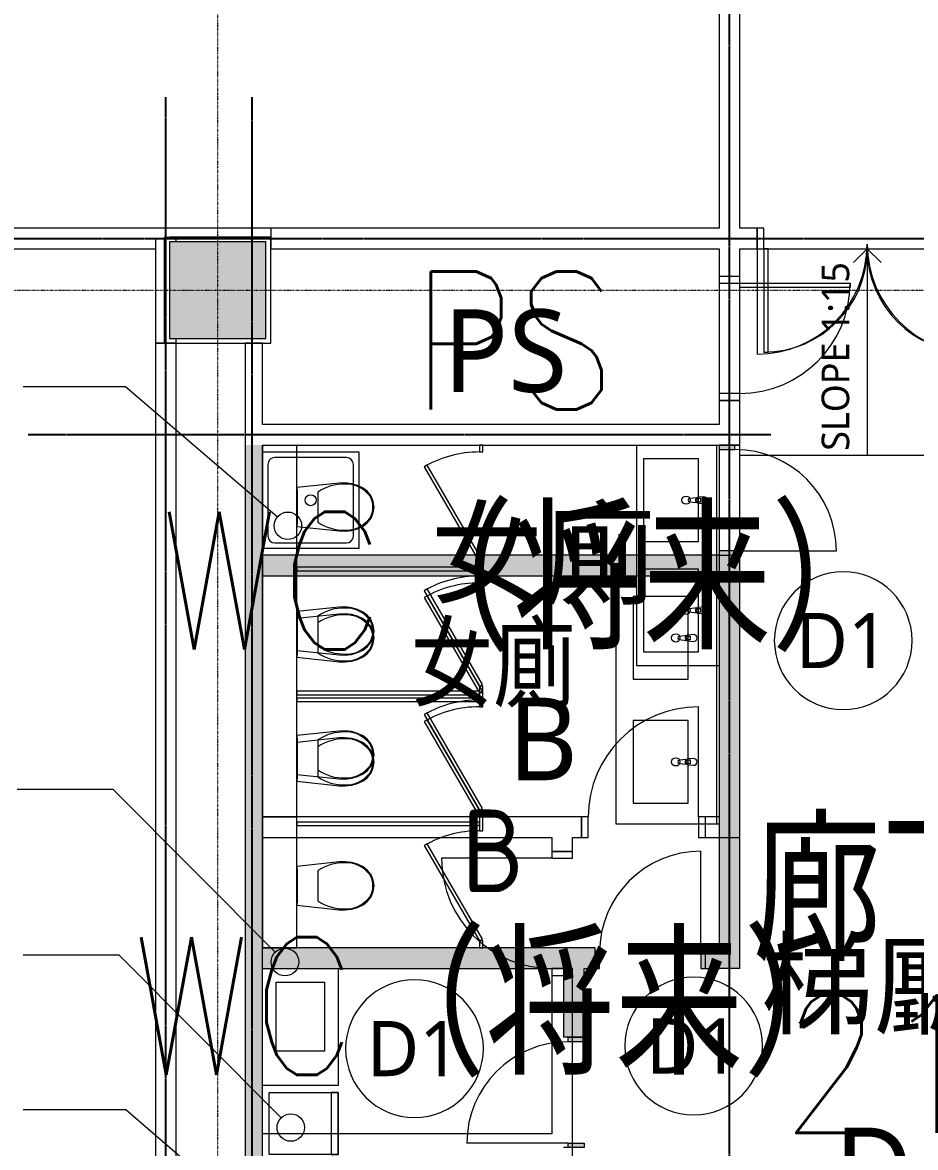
# Model space of a CAD drawing. Extents: x -32000 to 290600, y -29000 to 131250.
# Drawn here: x 242184 to 248665, y 68775 to 76943 of the extents above; entities that cross this region are included whole.
import ezdxf
from ezdxf.enums import TextEntityAlignment as Align

# ---------------------------------------------------------------- set-up
doc = ezdxf.new("R2010")
doc.units = 0
doc.header["$LTSCALE"] = 10
for name, pattern in [('H12PL2$0$JJP_三點線', [0.9, 0.3, -0.15, 0, -0.15, 0, -0.15, 0, -0.15]), ('XFM7P20ICA$0$CENTERK3', [2.749, 2.5, -0.083, 0.083, -0.083]), ('XFM7P20ICA$0$H12PL2$0$JJP_三點線', [0.9, 0.3, -0.15, 0, -0.15, 0, -0.15, 0, -0.15])]:
    doc.linetypes.add(name, pattern=pattern)
for name, color, linetype in [('H12PL2$0$A-OBJE-TOIL.3D', 252, 'Continuous'), ('H12PL2$0$A-WALL-EX', 252, 'Continuous'), ('H12PL2$0$A-WALL-IN', 252, 'Continuous'), ('H12PL2$0$A-ZONE', 252, 'Continuous'), ('H12PL2$0$Door', 252, 'Continuous'), ('H12PL2$0$S-COL', 252, 'Continuous'), ('H12PL2$0$S-GRID', 252, 'Continuous'), ('XFM7P20ICA$0$H12PL2$0$A-OBJE-2D', 252, 'Continuous'), ('XFM7P20ICA$0$H12PL2$0$A-OBJE-TOIL.3D', 252, 'Continuous'), ('XFM7P20ICA$0$H12PL2$0$A-TEXT-修改說明', 252, 'Continuous'), ('XFM7P20ICA$0$H12PL2$0$A-WALL-EX', 252, 'Continuous'), ('XFM7P20ICA$0$H12PL2$0$A-WALL-IN', 252, 'Continuous'), ('XFM7P20ICA$0$H12PL2$0$A-ZONE', 252, 'Continuous'), ('XFM7P20ICA$0$H12PL2$0$D label', 252, 'Continuous'), ('XFM7P20ICA$0$H12PL2$0$Door', 252, 'Continuous'), ('XFM7P20ICA$0$H12PL2$0$Hattch', 252, 'Continuous'), ('XFM7P20ICA$0$H12PL2$0$S-COL', 252, 'Continuous'), ('XFM7P20ICA$0$H12PL2$0$S-GRID', 252, 'Continuous'), ('XFM7P20ICA$0$K-SIN', 252, 'XFM7P20ICA$0$CENTERK3'), ('XFM7P20ICA$0$TEXT2', 252, 'Continuous')]:
    doc.layers.add(name, color=color, linetype=linetype)
doc.styles.add('H12PL2$0$Standard', font='', dxfattribs={"width": 0.8})
doc.styles.add('XFM7P20ICA$0$H12PL2$0$Standard', font='isocp.shx', dxfattribs={"bigfont": 'chineset.shx'})
doc.styles.add('XFM7P20ICA$0$TEXT', font='romans.shx', dxfattribs={"width": 0.85, "bigfont": 'BIGFONT.shx'})
doc.styles.get('H12PL2$0$Standard').set_extended_font_data('Microsoft JhengHei')

# ---------------------------------------------------------------- blocks, each defined once
blk = doc.blocks.new('H12PL2')
at = {"layer": 'H12PL2$0$A-OBJE-TOIL.3D', "lineweight": 0}
for p, q in [((246640, 73875), (246640, 72275)), ((246640, 73875), (247240, 73875)), ((247220, 73875), (247220, 72275)), ((247240, 73875), (247240, 72275)), ((246690, 73775), (246690, 73175)), ((247090, 73775), (246690, 73775)), ((247090, 73175), (247090, 73775)), ((244326.41, 73533.94), (244326.41, 73425)), ((247090.22, 73488.6), (247105.09, 73488.6)), ((247105.09, 73461.4), (247090.22, 73461.4)), ((247105.09, 73488.6), (247105.09, 73461.4)), ((244326.41, 73425), (244326.41, 73316.06)), ((246690, 73175), (247090, 73175)), ((245525, 73025), (245500, 73025)), ((245500, 73025), (245500, 72975)), ((245500, 72975), (245500, 72925)), ((245525, 72975), (245525, 73025)), ((245525, 72925), (245525, 72975)), ((246690, 72975), (246690, 72375)), ((247090, 72975), (246690, 72975)), ((247090, 72375), (247090, 72975)), ((245500, 72925), (245525, 72925)), ((244326.41, 72633.94), (244326.41, 72525)), ((247090.22, 72688.6), (247105.09, 72688.6)), ((247105.09, 72661.4), (247090.22, 72661.4)), ((247105.09, 72688.6), (247105.09, 72661.4)), ((244326.41, 72525), (244326.41, 72416.06)), ((246690, 72375), (247090, 72375)), ((246640, 72275), (247240, 72275)), ((245525, 72125), (245500, 72125)), ((245500, 72125), (245500, 72075)), ((245500, 72075), (245500, 72025)), ((245525, 72075), (245525, 72125)), ((245525, 72025), (245525, 72075)), ((245500, 72025), (245525, 72025)), ((244326.41, 71733.94), (244326.41, 71625)), ((244326.41, 71625), (244326.41, 71516.06))]:
    blk.add_line(p, q, dxfattribs=at)
at = {"layer": 'H12PL2$0$A-OBJE-TOIL.3D', "lineweight": 0, "flags": 128}
for points in [[(243925, 73875), (243925, 71175)], [(243925, 73875), (244175, 73875)], [(244175, 71175), (244175, 73875)], [(243925, 71175), (244175, 71175)]]:
    blk.add_lwpolyline(points, dxfattribs=at)
for points in [[(245525, 73875), (245500, 73875), (245500, 73825), (245525, 73825)], [(245521.65, 73037.5), (245121.65, 73730.32), (245100, 73717.82), (245500, 73025)], [(244571.75, 73255.58), (244615.28, 73267.98), (244656.35, 73287), (244688.89, 73312.6), (244713.85, 73345.64), (244729.56, 73383.95), (244735, 73425), (244729.56, 73466.05), (244713.85, 73504.36), (244688.89, 73537.4), (244656.35, 73563), (244615.28, 73582.02), (244571.75, 73594.42), (244526.82, 73599.91), (244481.59, 73598.35), (244175, 73565.97), (244175, 73284.03), (244481.59, 73251.65), (244526.82, 73250.09)], [(244175, 73548), (244175, 73302), (244180, 73302), (244180, 73548)], [(244175, 72987.5), (244175, 72962.5), (245500, 72962.5), (245500, 72987.5)], [(245521.65, 72137.5), (245121.65, 72830.32), (245100, 72817.82), (245500, 72125)], [(244571.75, 72355.58), (244615.28, 72367.98), (244656.35, 72387), (244688.89, 72412.6), (244713.85, 72445.64), (244729.56, 72483.95), (244735, 72525), (244729.56, 72566.05), (244713.85, 72604.36), (244688.89, 72637.4), (244656.35, 72663), (244615.28, 72682.02), (244571.75, 72694.42), (244526.82, 72699.91), (244481.59, 72698.35), (244175, 72665.97), (244175, 72384.03), (244481.59, 72351.65), (244526.82, 72350.09)], [(244175, 72648), (244175, 72402), (244180, 72402), (244180, 72648)], [(244175, 72087.5), (244175, 72062.5), (245500, 72062.5), (245500, 72087.5)], [(245521.65, 71237.5), (245121.65, 71930.32), (245100, 71917.82), (245500, 71225)], [(244571.75, 71455.58), (244615.28, 71467.98), (244656.35, 71487), (244688.89, 71512.6), (244713.85, 71545.64), (244729.56, 71583.95), (244735, 71625), (244729.56, 71666.05), (244713.85, 71704.36), (244688.89, 71737.4), (244656.35, 71763), (244615.28, 71782.02), (244571.75, 71794.42), (244526.82, 71799.91), (244481.59, 71798.35), (244175, 71765.97), (244175, 71484.03), (244481.59, 71451.65), (244526.82, 71450.09)], [(244175, 71748), (244175, 71502), (244180, 71502), (244180, 71748)], [(245525, 71225), (245500, 71225), (245500, 71175), (245525, 71175)]]:
    blk.add_lwpolyline(points, close=True, dxfattribs=at)
for points in [[(247130, 73500), (247088.05, 73496, 0.1210196), (247078.53, 73492.73), (247025.6, 73486.1, 0.8825663), (247025.6, 73463.9), (247078.53, 73457.27, 0.1210196), (247088.05, 73454), (247130, 73450, 1)], [(247130, 72700), (247088.05, 72696, 0.1210196), (247078.53, 72692.73), (247025.6, 72686.1, 0.8825663), (247025.6, 72663.9), (247078.53, 72657.27, 0.1210196), (247088.05, 72654), (247130, 72650, 1)]]:
    blk.add_lwpolyline(points, format="xyb", close=True, dxfattribs=at)
at = {"layer": 'H12PL2$0$A-OBJE-TOIL.3D', "lineweight": 0}
for centre in [(247000.41, 73475), (247000.41, 72675)]:
    blk.add_circle(centre, 30, dxfattribs=at)
for centre, radius, start, end in [((245500, 73025), 800, 90, 120), ((247089.95, 73475), 21.09, 122.771025, 237.228975), ((247090.22, 73475), 13.6, 90, 270), ((245500, 72125), 800, 90, 120), ((247089.95, 72675), 21.09, 122.771025, 237.228975), ((247090.22, 72675), 13.6, 90, 270), ((245500, 71225), 800, 90, 120)]:
    blk.add_arc(centre, radius, start, end, dxfattribs=at)
for centre, major_axis, start_param, end_param in [((244514.44, 73166.9), (0, 425.25), 6.2595672, 6.8125877), ((244535.77, 73335.54), (0, 256.9), 5.4383242, 6.3389127), ((244606.16, 73424.19), (0, 138.52), 4.7182498, 5.3448936), ((244606.16, 73425.81), (0, 138.52), 4.0798845, 4.7065282), ((244514.44, 73683.1), (0, 425.25), 2.6121879, 3.1652085), ((244535.77, 73514.46), (0, 256.9), 3.0858614, 3.98645), ((244514.44, 72266.9), (0, 425.25), 6.2595672, 6.8125877), ((244535.77, 72435.54), (0, 256.9), 5.4383242, 6.3389127), ((244606.16, 72524.19), (0, 138.52), 4.7182498, 5.3448936), ((244606.16, 72525.81), (0, 138.52), 4.0798845, 4.7065282), ((244514.44, 72783.1), (0, 425.25), 2.6121879, 3.1652085), ((244535.77, 72614.46), (0, 256.9), 3.0858614, 3.98645), ((244514.44, 71366.9), (0, 425.25), 6.2595672, 6.8125877), ((244535.77, 71535.54), (0, 256.9), 5.4383242, 6.3389127), ((244606.16, 71624.19), (0, 138.52), 4.7182498, 5.3448936), ((244606.16, 71625.81), (0, 138.52), 4.0798845, 4.7065282), ((244514.44, 71883.1), (0, 425.25), 2.6121879, 3.1652085), ((244535.77, 71714.46), (0, 256.9), 3.0858614, 3.98645)]:
    blk.add_ellipse(centre, major_axis=major_axis, ratio=0.8755459, start_param=start_param, end_param=end_param, dxfattribs=at)
at = {"layer": 'H12PL2$0$A-WALL-EX', "lineweight": 0, "flags": 128}
for points in [[(243985, 75450), (243150, 75450)], [(243985, 75450), (243985, 75385)], [(243215, 75385), (243985, 75385)], [(243215, 75385), (243250, 75385)], [(243215, 75385), (243215, 74615)], [(243950, 75385), (243250, 75385)], [(243985, 75385), (243950, 75385)], [(243985, 74650), (243985, 75385)], [(243215, 74615), (243250, 74615)], [(243250, 74615), (243985, 74615)], [(243985, 74615), (243985, 74650)]]:
    blk.add_lwpolyline(points, dxfattribs=at)
at = {"layer": 'H12PL2$0$A-WALL-IN', "lineweight": 0}
for p, q in [((247515, 75300), (247515, 75450)), ((247390, 75100), (247240, 75100)), ((247390, 74200), (247240, 74200)), ((246240, 71025), (246240, 71175)), ((247140, 71025), (247140, 71175)), ((246025, 70925), (246175, 70925)), ((246025, 70025), (246175, 70025))]:
    blk.add_line(p, q, dxfattribs=at)
at = {"layer": 'H12PL2$0$A-WALL-IN', "lineweight": 0, "flags": 128}
for points in [[(247390, 75450), (247390, 87700)], [(247240, 87550), (247240, 75450)], [(243150, 75450), (234900, 75450)], [(247240, 75450), (243985, 75450)], [(243985, 75450), (243985, 75300)], [(247515, 75450), (247390, 75450)], [(243150, 75375), (243150, 60490)], [(243300, 75375), (243150, 75375)], [(243215, 74615), (243215, 75385)], [(243300, 75350), (243300, 75375)], [(235550, 75300), (243150, 75300)], [(243150, 75300), (243150, 74615)], [(243985, 75300), (247240, 75300)], [(247240, 75300), (247240, 75100)], [(247390, 75100), (247390, 75300)], [(247390, 75300), (247515, 75300)], [(243150, 74615), (243215, 74615)], [(243300, 63375), (243300, 74650)], [(243925, 74615), (243800, 74615)], [(243800, 74615), (243800, 74025)], [(243925, 74025), (243925, 74615)], [(247240, 74200), (247240, 74025)], [(247390, 74025), (247390, 74200)], [(243800, 74025), (243800, 73875)], [(247240, 74025), (243925, 74025)], [(247390, 73875), (247390, 74025)], [(243800, 73875), (243800, 63375)], [(243925, 71175), (243925, 73875)], [(243925, 73875), (247390, 73875)], [(247390, 73875), (247240, 73875)], [(247240, 73875), (247240, 71175)], [(247390, 71175), (247390, 73875)], [(246240, 71175), (243925, 71175)], [(247240, 71175), (247140, 71175)], [(247390, 71025), (247390, 71175)], [(243925, 68875), (243925, 71025)], [(243925, 71025), (246025, 71025)], [(246025, 71025), (246025, 70925)], [(246175, 70925), (246175, 71025)], [(246175, 71025), (246240, 71025)], [(247140, 71025), (247390, 71025)], [(246025, 70025), (246025, 68875)], [(246175, 68625), (246175, 70025)], [(246025, 68875), (243925, 68875)]]:
    blk.add_lwpolyline(points, dxfattribs=at)
at = {"layer": 'H12PL2$0$A-ZONE', "lineweight": 0}
for p, q in [((242144.95, 71376.36), (242839.17, 71376.36)), ((242839.17, 71376.36), (244018.2, 70192.55)), ((242188.68, 69050.33), (242932.72, 69050.33)), ((242932.72, 69050.33), (244035.28, 68104.31))]:
    blk.add_line(p, q, dxfattribs=at)
blk.add_circle((244088.77, 70121.7), 100, dxfattribs=at)
at = {"layer": 'H12PL2$0$Door', "lineweight": 0}
for p, q in [((247565, 75450), (247515, 75450)), ((247515, 75450), (247515, 75300)), ((247565, 75300), (247565, 75450)), ((247515, 75300), (247565, 75300)), ((247565, 75300), (247565, 74550)), ((247595, 75300), (247565, 75300)), ((247595, 74550), (247595, 75300)), ((247390, 75100), (247240, 75100)), ((247240, 75100), (247240, 75050)), ((247390, 75050), (247390, 75100)), ((247240, 75050), (247390, 75050)), ((247390, 75050), (248190, 75050)), ((247390, 75020), (247390, 75050)), ((248190, 75020), (247390, 75020)), ((248190, 75050), (248190, 75020)), ((247565, 74550), (247595, 74550)), ((247390, 74250), (247240, 74250)), ((247240, 74250), (247240, 74200)), ((247240, 74200), (247390, 74200)), ((247390, 74200), (247390, 74250)), ((247090, 71175), (247090, 71975)), ((246290, 71175), (246240, 71175)), ((246240, 71175), (246240, 71025)), ((246240, 71025), (246240, 71175)), ((246240, 71025), (246240, 71175)), ((246290, 71025), (246290, 71175)), ((247140, 71175), (247090, 71175)), ((247090, 71175), (247090, 71025)), ((247140, 71025), (247140, 71175)), ((247140, 71025), (247140, 71175)), ((247140, 71025), (247140, 71175)), ((246240, 71025), (246290, 71025)), ((247090, 71025), (247140, 71025)), ((246025, 70925), (246025, 70875)), ((246175, 70925), (246025, 70925)), ((246025, 70925), (246175, 70925)), ((246025, 70925), (246175, 70925)), ((246175, 70875), (246175, 70925)), ((246025, 70875), (245225, 70875)), ((246025, 70875), (246175, 70875)), ((246175, 70075), (246025, 70075)), ((246025, 70075), (246025, 70025)), ((246025, 70025), (246175, 70025)), ((246025, 70025), (246175, 70025)), ((246025, 70025), (246175, 70025)), ((246175, 70025), (246175, 70075))]:
    blk.add_line(p, q, dxfattribs=at)
for centre, radius, start, end in [((247565, 75300), 750, 270, 0), ((249065, 75300), 750, 180, 270), ((247390, 75050), 800, 270, 0), ((247090, 71175), 800, 90, 180), ((246025, 70875), 800, 180, 270)]:
    blk.add_arc(centre, radius, start, end, dxfattribs=at)
at = {"layer": 'H12PL2$0$S-COL', "lineweight": 0, "flags": 128}
blk.add_lwpolyline([(243250, 74650), (243950, 74650), (243950, 75350), (243250, 75350)], close=True, dxfattribs=at)
at = {"layer": 'H12PL2$0$S-GRID', "linetype": 'H12PL2$0$JJP_三點線', "lineweight": 0}
for p, q in [((243600, 128250), (243600, -28000)), ((-29000, 75000), (289600, 75000))]:
    blk.add_line(p, q, dxfattribs=at)
at = {"layer": 'H12PL2$0$A-ZONE', "style": 'H12PL2$0$Standard'}
for s, p in [('女廁', (245961, 73386.64)), ('B', (245961, 72041.71)), ('梯廳', (248361.77, 70262.39)), ('D', (248361.77, 68918.98))]:
    blk.add_text(s, height=600, dxfattribs=at).set_placement(p, align=Align.TOP_CENTER)
blk = doc.blocks.new('XFM7P20ICA$0$H12PL2')
at = {"layer": 'XFM7P20ICA$0$H12PL2$0$Hattch', "linetype": 'Continuous', "lineweight": 0}
for points in [[(243250, 74650), (243950, 74650), (243950, 75350), (243250, 75350)], [(243800, 73875), (243800, 63375), (243925, 63375), (243925, 73875)], [(247240, 73875.03), (247240, 73843.03), (247355, 73843.03), (247355, 73875.03)], [(247355, 73075.03), (247355, 73107.03), (247240, 73107.03), (247240, 73075.03)], [(243925, 72925.03), (247240, 72925.03), (247240, 73075.03), (243925, 73075.03)], [(247240, 70075.03), (247390, 70075.03), (247390, 73075.03), (247240, 73075.03)], [(243925, 70225.03), (243925, 70075.03), (246340, 70075.03), (246340, 70225.03)], [(246340, 70075.03), (246372, 70075.03), (246372, 70190.03), (246340, 70190.03)], [(247140, 70190.03), (247108, 70190.03), (247108, 70075.03), (247140, 70075.03)], [(247140, 70225.03), (247140, 70075.03), (247240, 70075.03), (247240, 70225.03)], [(246260, 70075.03), (246110, 70075.03), (246110, 69575), (246260, 69575)], [(246260, 69575), (246145, 69575), (246145, 69543), (246260, 69543)], [(246145, 68775), (246260, 68775), (246260, 68807), (246145, 68807)]]:
    blk.add_hatch(color=256, dxfattribs=at).paths.add_polyline_path(points)
at = {"layer": 'XFM7P20ICA$0$H12PL2$0$A-OBJE-2D', "lineweight": 0}
for q in [(248215, 75200), (248415, 75200)]:
    blk.add_line((248315, 75300), q, dxfattribs=at)
for points in [[(247390, 75300), (249240, 75300), (249240, 73800), (247390, 73800)], [(244475, 69225), (243925, 69225), (243925, 70075.03), (244475, 70075.03)], [(244375, 69475.03), (244025, 69475.03), (244025, 69975.03), (244375, 69975.03)], [(243975, 69175), (244475, 69175), (244475, 68725), (243975, 68725)], [(244475, 69175), (244425, 69175), (244425, 68725), (244475, 68725)]]:
    blk.add_lwpolyline(points, close=True, dxfattribs=at)
at = {"layer": 'XFM7P20ICA$0$H12PL2$0$A-OBJE-2D', "lineweight": 0, "flags": 128}
blk.add_lwpolyline([(248315, 75300), (248315, 73800)], dxfattribs=at)
at = {"layer": 'XFM7P20ICA$0$H12PL2$0$A-OBJE-TOIL.3D', "lineweight": 0}
for p, q in [((244535, 73785.03), (244015, 73785.03)), ((243965, 73735.03), (243965, 73215.03)), ((244585, 73215.03), (244585, 73735.03)), ((244015, 73165.03), (244535, 73165.03)), ((246490, 72925.03), (246490, 71125.03)), ((246490, 72925.03), (247240, 72925.03)), ((247220, 72925.03), (247220, 71125.03)), ((247240, 72925.03), (247240, 71125.03)), ((246615, 72775.03), (246615, 72175.03)), ((247015, 72775.03), (246615, 72775.03)), ((247015, 72175.03), (247015, 72775.03)), ((244326.41, 72583.98), (244326.41, 72475.03)), ((244326.41, 72475.03), (244326.41, 72366.09)), ((247015.22, 72488.63), (247030.09, 72488.63)), ((247030.09, 72461.43), (247015.22, 72461.43)), ((247030.09, 72488.63), (247030.09, 72461.43)), ((246615, 72175.03), (247015, 72175.03)), ((245525, 72075.03), (245500, 72075.03)), ((245500, 72075.03), (245500, 72025.03)), ((245525, 72025.03), (245525, 72075.03)), ((245500, 72025.03), (245500, 71975.03)), ((245500, 71975.03), (245525, 71975.03)), ((245525, 71975.03), (245525, 72025.03)), ((246615, 71875.03), (246615, 71275.03)), ((247015, 71875.03), (246615, 71875.03)), ((247015, 71275.03), (247015, 71875.03)), ((244326.41, 71683.98), (244326.41, 71575.03)), ((244326.41, 71575.03), (244326.41, 71466.09)), ((247015.22, 71588.63), (247030.09, 71588.63)), ((247030.09, 71561.43), (247015.22, 71561.43)), ((247030.09, 71588.63), (247030.09, 71561.43)), ((246615, 71275.03), (247015, 71275.03)), ((245525, 71175.03), (245500, 71175.03)), ((245500, 71175.03), (245500, 71125.03)), ((245525, 71125.03), (245525, 71175.03)), ((245500, 71125.03), (245500, 71075.03)), ((245500, 71075.03), (245525, 71075.03)), ((245525, 71075.03), (245525, 71125.03)), ((246490, 71125.03), (247240, 71125.03)), ((244326.41, 70783.98), (244326.41, 70675.03)), ((244326.41, 70675.03), (244326.41, 70566.09))]:
    blk.add_line(p, q, dxfattribs=at)
at = {"layer": 'XFM7P20ICA$0$H12PL2$0$A-OBJE-TOIL.3D', "lineweight": 0, "flags": 128}
for points in [[(244625, 73825.03), (244625, 73125.03), (243925, 73125.03), (243925, 73825.03)], [(245525, 72925.03), (245500, 72925.03), (245500, 72875.03), (245525, 72875.03)], [(245521.65, 72087.53), (245121.65, 72780.35), (245100, 72767.85), (245500, 72075.03)], [(244571.75, 72305.61), (244615.28, 72318.01), (244656.35, 72337.04), (244688.89, 72362.63), (244713.85, 72395.68), (244729.56, 72433.98), (244735, 72475.03), (244729.56, 72516.08), (244713.85, 72554.39), (244688.89, 72587.43), (244656.35, 72613.03), (244615.28, 72632.05), (244571.75, 72644.46), (244526.82, 72649.94), (244481.59, 72648.38), (244175, 72616.01), (244175, 72334.06), (244481.59, 72301.68), (244526.82, 72300.12)], [(244175, 72598.03), (244175, 72352.03), (244180, 72352.03), (244180, 72598.03)], [(244175, 72037.53), (244175, 72012.53), (245500, 72012.53), (245500, 72037.53)], [(245521.65, 71187.53), (245121.65, 71880.35), (245100, 71867.85), (245500, 71175.03)], [(244571.75, 71405.61), (244615.28, 71418.01), (244656.35, 71437.04), (244688.89, 71462.63), (244713.85, 71495.68), (244729.56, 71533.98), (244735, 71575.03), (244729.56, 71616.08), (244713.85, 71654.39), (244688.89, 71687.43), (244656.35, 71713.03), (244615.28, 71732.05), (244571.75, 71744.46), (244526.82, 71749.94), (244481.59, 71748.38), (244175, 71716.01), (244175, 71434.06), (244481.59, 71401.68), (244526.82, 71400.12)], [(244175, 71698.03), (244175, 71452.03), (244180, 71452.03), (244180, 71698.03)], [(244175, 71137.53), (244175, 71112.53), (245500, 71112.53), (245500, 71137.53)], [(245521.65, 70287.53), (245121.65, 70980.35), (245100, 70967.85), (245500, 70275.03)], [(244571.75, 70505.61), (244615.28, 70518.01), (244656.35, 70537.04), (244688.89, 70562.63), (244713.85, 70595.68), (244729.56, 70633.98), (244735, 70675.03), (244729.56, 70716.08), (244713.85, 70754.39), (244688.89, 70787.43), (244656.35, 70813.03), (244615.28, 70832.05), (244571.75, 70844.46), (244526.82, 70849.94), (244481.59, 70848.38), (244175, 70816.01), (244175, 70534.06), (244481.59, 70501.68), (244526.82, 70500.12)], [(244175, 70798.03), (244175, 70552.03), (244180, 70552.03), (244180, 70798.03)], [(245525, 70275.03), (245500, 70275.03), (245500, 70225.03), (245525, 70225.03)]]:
    blk.add_lwpolyline(points, close=True, dxfattribs=at)
for points in [[(243925, 72925.03), (243925, 70225.03)], [(243925, 72925.03), (244175, 72925.03)], [(244175, 70225.03), (244175, 72925.03)], [(243925, 70225.03), (244175, 70225.03)]]:
    blk.add_lwpolyline(points, dxfattribs=at)
for points in [[(247055, 72500.03), (247013.05, 72496.03, 0.1210196), (247003.53, 72492.76), (246950.6, 72486.13, 0.8825663), (246950.6, 72463.93), (247003.53, 72457.3, 0.1210196), (247013.05, 72454.03), (247055, 72450.03, 1)], [(247055, 71600.03), (247013.05, 71596.03, 0.1210196), (247003.53, 71592.76), (246950.6, 71586.13, 0.8825663), (246950.6, 71563.93), (247003.53, 71557.3, 0.1210196), (247013.05, 71554.03), (247055, 71550.03, 1)]]:
    blk.add_lwpolyline(points, format="xyb", close=True, dxfattribs=at)
at = {"layer": 'XFM7P20ICA$0$H12PL2$0$A-OBJE-TOIL.3D', "lineweight": 0}
for centre, radius in [((244275, 73475.03), 40), ((246925.41, 72475.03), 30), ((246925.41, 71575.03), 30)]:
    blk.add_circle(centre, radius, dxfattribs=at)
for centre, radius, start, end in [((244015, 73735.03), 50, 90, 180), ((244535, 73735.03), 50, 0, 90), ((244015, 73215.03), 50, 180, 270), ((244535, 73215.03), 50, 270, 0), ((245500, 72075.03), 800, 90, 120), ((247014.95, 72475.03), 21.09, 122.771025, 237.228975), ((247015.22, 72475.03), 13.6, 90, 270), ((245500, 71175.03), 800, 90, 120), ((247014.95, 71575.03), 21.09, 122.771025, 237.228975), ((247015.22, 71575.03), 13.6, 90, 270), ((245500, 70275.03), 800, 90, 120)]:
    blk.add_arc(centre, radius, start, end, dxfattribs=at)
for centre, major_axis, start_param, end_param in [((244514.44, 72216.94), (0, 425.25), 6.2595672, 6.8125877), ((244535.77, 72385.57), (0, 256.9), 5.4383242, 6.3389127), ((244606.16, 72474.22), (0, 138.52), 4.7182498, 5.3448936), ((244606.16, 72475.85), (0, 138.52), 4.0798845, 4.7065282), ((244535.77, 72564.49), (0, 256.9), 3.0858614, 3.98645), ((244514.44, 72733.13), (0, 425.25), 2.6121879, 3.1652085), ((244514.44, 71316.94), (0, 425.25), 6.2595672, 6.8125877), ((244535.77, 71485.57), (0, 256.9), 5.4383242, 6.3389127), ((244606.16, 71574.22), (0, 138.52), 4.7182498, 5.3448936), ((244606.16, 71575.85), (0, 138.52), 4.0798845, 4.7065282), ((244535.77, 71664.49), (0, 256.9), 3.0858614, 3.98645), ((244514.44, 71833.13), (0, 425.25), 2.6121879, 3.1652085), ((244514.44, 70416.94), (0, 425.25), 6.2595672, 6.8125877), ((244535.77, 70585.57), (0, 256.9), 5.4383242, 6.3389127), ((244606.16, 70674.22), (0, 138.52), 4.7182498, 5.3448936), ((244606.16, 70675.85), (0, 138.52), 4.0798845, 4.7065282), ((244535.77, 70764.49), (0, 256.9), 3.0858614, 3.98645), ((244514.44, 70933.13), (0, 425.25), 2.6121879, 3.1652085)]:
    blk.add_ellipse(centre, major_axis=major_axis, ratio=0.8755459, start_param=start_param, end_param=end_param, dxfattribs=at)
at = {"layer": 'XFM7P20ICA$0$H12PL2$0$A-WALL-EX', "lineweight": 0, "flags": 128}
for points in [[(243985, 75450), (243150, 75450)], [(243985, 75450), (243985, 75385)], [(243215, 75385), (243985, 75385)], [(243215, 75385), (243250, 75385)], [(243215, 75385), (243215, 74615)], [(243950, 75385), (243250, 75385)], [(243985, 75385), (243950, 75385)], [(243985, 74650), (243985, 75385)], [(243215, 74615), (243250, 74615)], [(243250, 74615), (243985, 74615)], [(243985, 74615), (243985, 74650)]]:
    blk.add_lwpolyline(points, dxfattribs=at)
at = {"layer": 'XFM7P20ICA$0$H12PL2$0$A-WALL-IN', "lineweight": 0}
for p, q in [((247515, 75450), (247515, 75335)), ((247515, 75335), (247515, 75300)), ((247240, 73875.03), (247355, 73875.03)), ((247355, 73875.03), (247390, 73875.03)), ((247240, 73075.03), (247355, 73075.03)), ((247355, 73075.03), (247390, 73075.03)), ((246340, 70190.03), (246340, 70225.03)), ((246340, 70075.03), (246340, 70190.03)), ((247140, 70190.03), (247140, 70225.03)), ((247140, 70075.03), (247140, 70190.03)), ((247390, 70075.03), (247240, 70075.03)), ((246145, 69575), (246110, 69575)), ((246260, 69575), (246145, 69575)), ((246145, 68775), (246110, 68775)), ((246260, 68775), (246145, 68775))]:
    blk.add_line(p, q, dxfattribs=at)
at = {"layer": 'XFM7P20ICA$0$H12PL2$0$A-WALL-IN', "lineweight": 0, "flags": 128}
for points in [[(247390, 75450), (247390, 87700)], [(247240, 87550), (247240, 75450)], [(243150, 75450), (234900, 75450)], [(247240, 75450), (243985, 75450)], [(243985, 75450), (243985, 75300)], [(247515, 75450), (247390, 75450)], [(243215, 74615), (243215, 75385)], [(235550, 75300), (243150, 75300)], [(243150, 75300), (243150, 74615)], [(243985, 75300), (247240, 75300)], [(247240, 75300), (247240, 74025)], [(247390, 74025), (247390, 75300)], [(247390, 75300), (247515, 75300)], [(243150, 74615), (243215, 74615)], [(243150, 74615), (243150, 60450)], [(243300, 74615), (243150, 74615)], [(243300, 63375), (243300, 74615)], [(243925, 74615), (243800, 74615)], [(243800, 74615), (243800, 74025)], [(243925, 74025), (243925, 74615)], [(243800, 74025), (243800, 73875)], [(247240, 74025), (243925, 74025)], [(247390, 73875.03), (247390, 74025)], [(243800, 73875), (243800, 63375)], [(243925, 73075.03), (243925, 73875)], [(243925, 73875), (247240, 73875)], [(247240, 73075.03), (243925, 73075.03)], [(247390, 70075.03), (247390, 73075.03)], [(243925, 72925.03), (247240, 72925.03)], [(243925, 70225.03), (243925, 72925.03)], [(247240, 72925.03), (247240, 70225.03)], [(246340, 70225.03), (243925, 70225.03)], [(247240, 70225.03), (247140, 70225.03)], [(243925, 68675), (243925, 70075.03)], [(243925, 70075.03), (246110, 70075.03)], [(246110, 70075.03), (246110, 69575)], [(246260, 69575), (246260, 70075.03)], [(246260, 70075.03), (246340, 70075.03)], [(247140, 70075.03), (247240, 70075.03)]]:
    blk.add_lwpolyline(points, dxfattribs=at)
at = {"layer": 'XFM7P20ICA$0$H12PL2$0$A-ZONE', "lineweight": 0}
for p, q in [((242187.45, 74300.34), (242931.49, 74300.34)), ((242931.49, 74300.34), (244034.05, 73354.33)), ((242187.45, 70174.66), (242881.67, 70174.66)), ((242881.67, 70174.66), (244060.7, 68990.85))]:
    blk.add_line(p, q, dxfattribs=at)
for centre in [(244109.94, 73289.21), (244131.27, 68919.99)]:
    blk.add_circle(centre, 100, dxfattribs=at)
at = {"layer": 'XFM7P20ICA$0$H12PL2$0$D label', "lineweight": 0, "flags": 128}
for points in [[(248140.66, 71955.67, 1), (248140.66, 72955.67, 1)], [(247555.46, 69511.7, 1), (246555.46, 69511.7, 1)], [(245028.96, 69992.76, 1), (245028.96, 68992.76, 1)]]:
    blk.add_lwpolyline(points, format="xyb", close=True, dxfattribs=at)
at = {"layer": 'XFM7P20ICA$0$H12PL2$0$Door', "lineweight": 0}
for p, q in [((247515, 75450), (247515, 75335)), ((247515, 75450), (247515, 75335)), ((247515, 75335), (247515, 74535)), ((247515, 75335), (247515, 75300)), ((247240, 73875.03), (247240, 73843.03)), ((247355, 73875.03), (247240, 73875.03)), ((247240, 73875.03), (247355, 73875.03)), ((247240, 73875.03), (247355, 73875.03)), ((247240, 73843.03), (247355, 73843.03)), ((247355, 73843.03), (247355, 73875.03)), ((247355, 73875.03), (247390, 73875.03)), ((247355, 73107.03), (247240, 73107.03)), ((247240, 73107.03), (247240, 73075.03)), ((247355, 73075.03), (247355, 73107.03)), ((247355, 73107.03), (248091, 73107.03)), ((247240, 73075.03), (247355, 73075.03)), ((247240, 73075.03), (247355, 73075.03)), ((247240, 73075.03), (247355, 73075.03)), ((247355, 73075.03), (247390, 73075.03)), ((247108, 70190.03), (247108, 70926.03)), ((246340, 70190.03), (246340, 70225.03)), ((246372, 70190.03), (246340, 70190.03)), ((246340, 70190.03), (246340, 70075.03)), ((246340, 70075.03), (246340, 70190.03)), ((246340, 70075.03), (246340, 70190.03)), ((246372, 70075.03), (246372, 70190.03)), ((247140, 70190.03), (247108, 70190.03)), ((247108, 70190.03), (247108, 70075.03)), ((247140, 70190.03), (247140, 70225.03)), ((247140, 70075.03), (247140, 70190.03)), ((247140, 70075.03), (247140, 70190.03)), ((247140, 70075.03), (247140, 70190.03)), ((246340, 70075.03), (246372, 70075.03)), ((247108, 70075.03), (247140, 70075.03)), ((247390, 70075.03), (247240, 70075.03)), ((246145, 69575), (246110, 69575)), ((246145, 69543), (246145, 69575)), ((246145, 69575), (246260, 69575)), ((246260, 69575), (246145, 69575)), ((246260, 69575), (246145, 69575)), ((246260, 69543), (246145, 69543)), ((246260, 69575), (246260, 69543)), ((246145, 68807), (245409, 68807)), ((246145, 68775), (246145, 68807)), ((246145, 68807), (246260, 68807)), ((246260, 68807), (246260, 68775)), ((246145, 68775), (246110, 68775)), ((246260, 68775), (246145, 68775)), ((246260, 68775), (246145, 68775)), ((246260, 68775), (246145, 68775))]:
    blk.add_line(p, q, dxfattribs=at)
for centre, radius, start, end in [((247515, 75335), 800, 270, 0), ((249115, 75335), 800, 180, 270), ((247355, 73107.03), 736, 0, 90), ((247108, 70190.03), 736, 90, 180), ((246145, 68807), 736, 90, 180)]:
    blk.add_arc(centre, radius, start, end, dxfattribs=at)
at = {"layer": 'XFM7P20ICA$0$H12PL2$0$Hattch', "lineweight": 0}
blk.add_line((243766.39, 74633.88), (243766.44, 74633.88), dxfattribs=at)
at = {"layer": 'XFM7P20ICA$0$H12PL2$0$S-COL', "lineweight": 0, "flags": 128}
blk.add_lwpolyline([(243250, 74650), (243950, 74650), (243950, 75350), (243250, 75350)], close=True, dxfattribs=at)
at = {"layer": 'XFM7P20ICA$0$H12PL2$0$S-GRID', "linetype": 'XFM7P20ICA$0$H12PL2$0$JJP_三點線', "lineweight": 0}
for p, q in [((243600, 128250), (243600, -28000)), ((-29000, 75000), (289600, 75000))]:
    blk.add_line(p, q, dxfattribs=at)
at = {"linetype": 'Continuous', "lineweight": 0, "insert": (247984.05, 73833.89), "char_height": 200, "attachment_point": 1, "rotation": 90, "style": 'XFM7P20ICA$0$H12PL2$0$Standard'}
blk.add_mtext('\\A1;{\\fMicrosoft JhengHei|b0|i0|c136|p34;SLOPE 1:15 }', dxfattribs=at)
at = {"layer": 'XFM7P20ICA$0$H12PL2$0$A-TEXT-修改說明', "linetype": 'Continuous', "lineweight": 0, "insert": (245236.53, 74860.54), "char_height": 600, "attachment_point": 1, "style": 'XFM7P20ICA$0$H12PL2$0$Standard'}
blk.add_mtext('\\A1;{\\fMicrosoft JhengHei|b0|i0|c136|p34;PS}', dxfattribs=at)
at = {"layer": 'XFM7P20ICA$0$H12PL2$0$A-ZONE', "style": 'XFM7P20ICA$0$H12PL2$0$Standard'}
for s, p in [('女廁', (245599.81, 72574.1)), ('B', (245599.81, 71229.16))]:
    blk.add_text(s, height=600, dxfattribs=at).set_placement(p, align=Align.TOP_CENTER)
at = {"layer": 'XFM7P20ICA$0$H12PL2$0$D label', "lineweight": 0, "char_height": 400, "attachment_point": 7, "style": 'XFM7P20ICA$0$H12PL2$0$Standard'}
for insert in [(247794.71, 72255.67), (244683.01, 69292.76), (246709.51, 69311.7)]:
    blk.add_mtext('\\A1;\\pt0;{\\fMicrosoft JhengHei|b0|i0|c136|p34;D1}', dxfattribs=dict(at, insert=insert))
blk = doc.blocks.new('XFM7P20ICA')
at = {"layer": 'XFM7P20ICA$0$K-SIN'}
for p, q in [((247315, 62235.3879), (247315, 87994.87808)), ((243225, 0), (243225, 76400.09227)), ((243850, 64000), (243850, 76400.09227)), ((195482.78673, 75375), (254605.96539, 75375)), ((247614.88071, 73950), (242225, 73950))]:
    blk.add_line(p, q, dxfattribs=at)
blk.add_blockref('XFM7P20ICA$0$H12PL2', (0, 0))
at = {"layer": 'XFM7P20ICA$0$TEXT2', "style": 'XFM7P20ICA$0$TEXT', "width": 0.85}
for s, p in [('PS', (245749.4301, 74634.25985)), ('WC（将来）', (245864.66395, 72890.76159)), ('廊下', (248418.5668, 70630.35452)), ('21', (248418.5668, 69380.35452))]:
    blk.add_text(s, height=1000, dxfattribs=at).set_placement(p, align=Align.MIDDLE_CENTER)
blk.add_text('WC（将来）', height=1000, rotation=360, dxfattribs=at).set_placement((245661.84676, 69801.89337), align=Align.MIDDLE_CENTER)

msp = doc.modelspace()

# ---------------------------------------------------------------- block references
for name in ['H12PL2', 'XFM7P20ICA']:
    msp.add_blockref(name, (0, 0))

doc.saveas('drawing.dxf')
